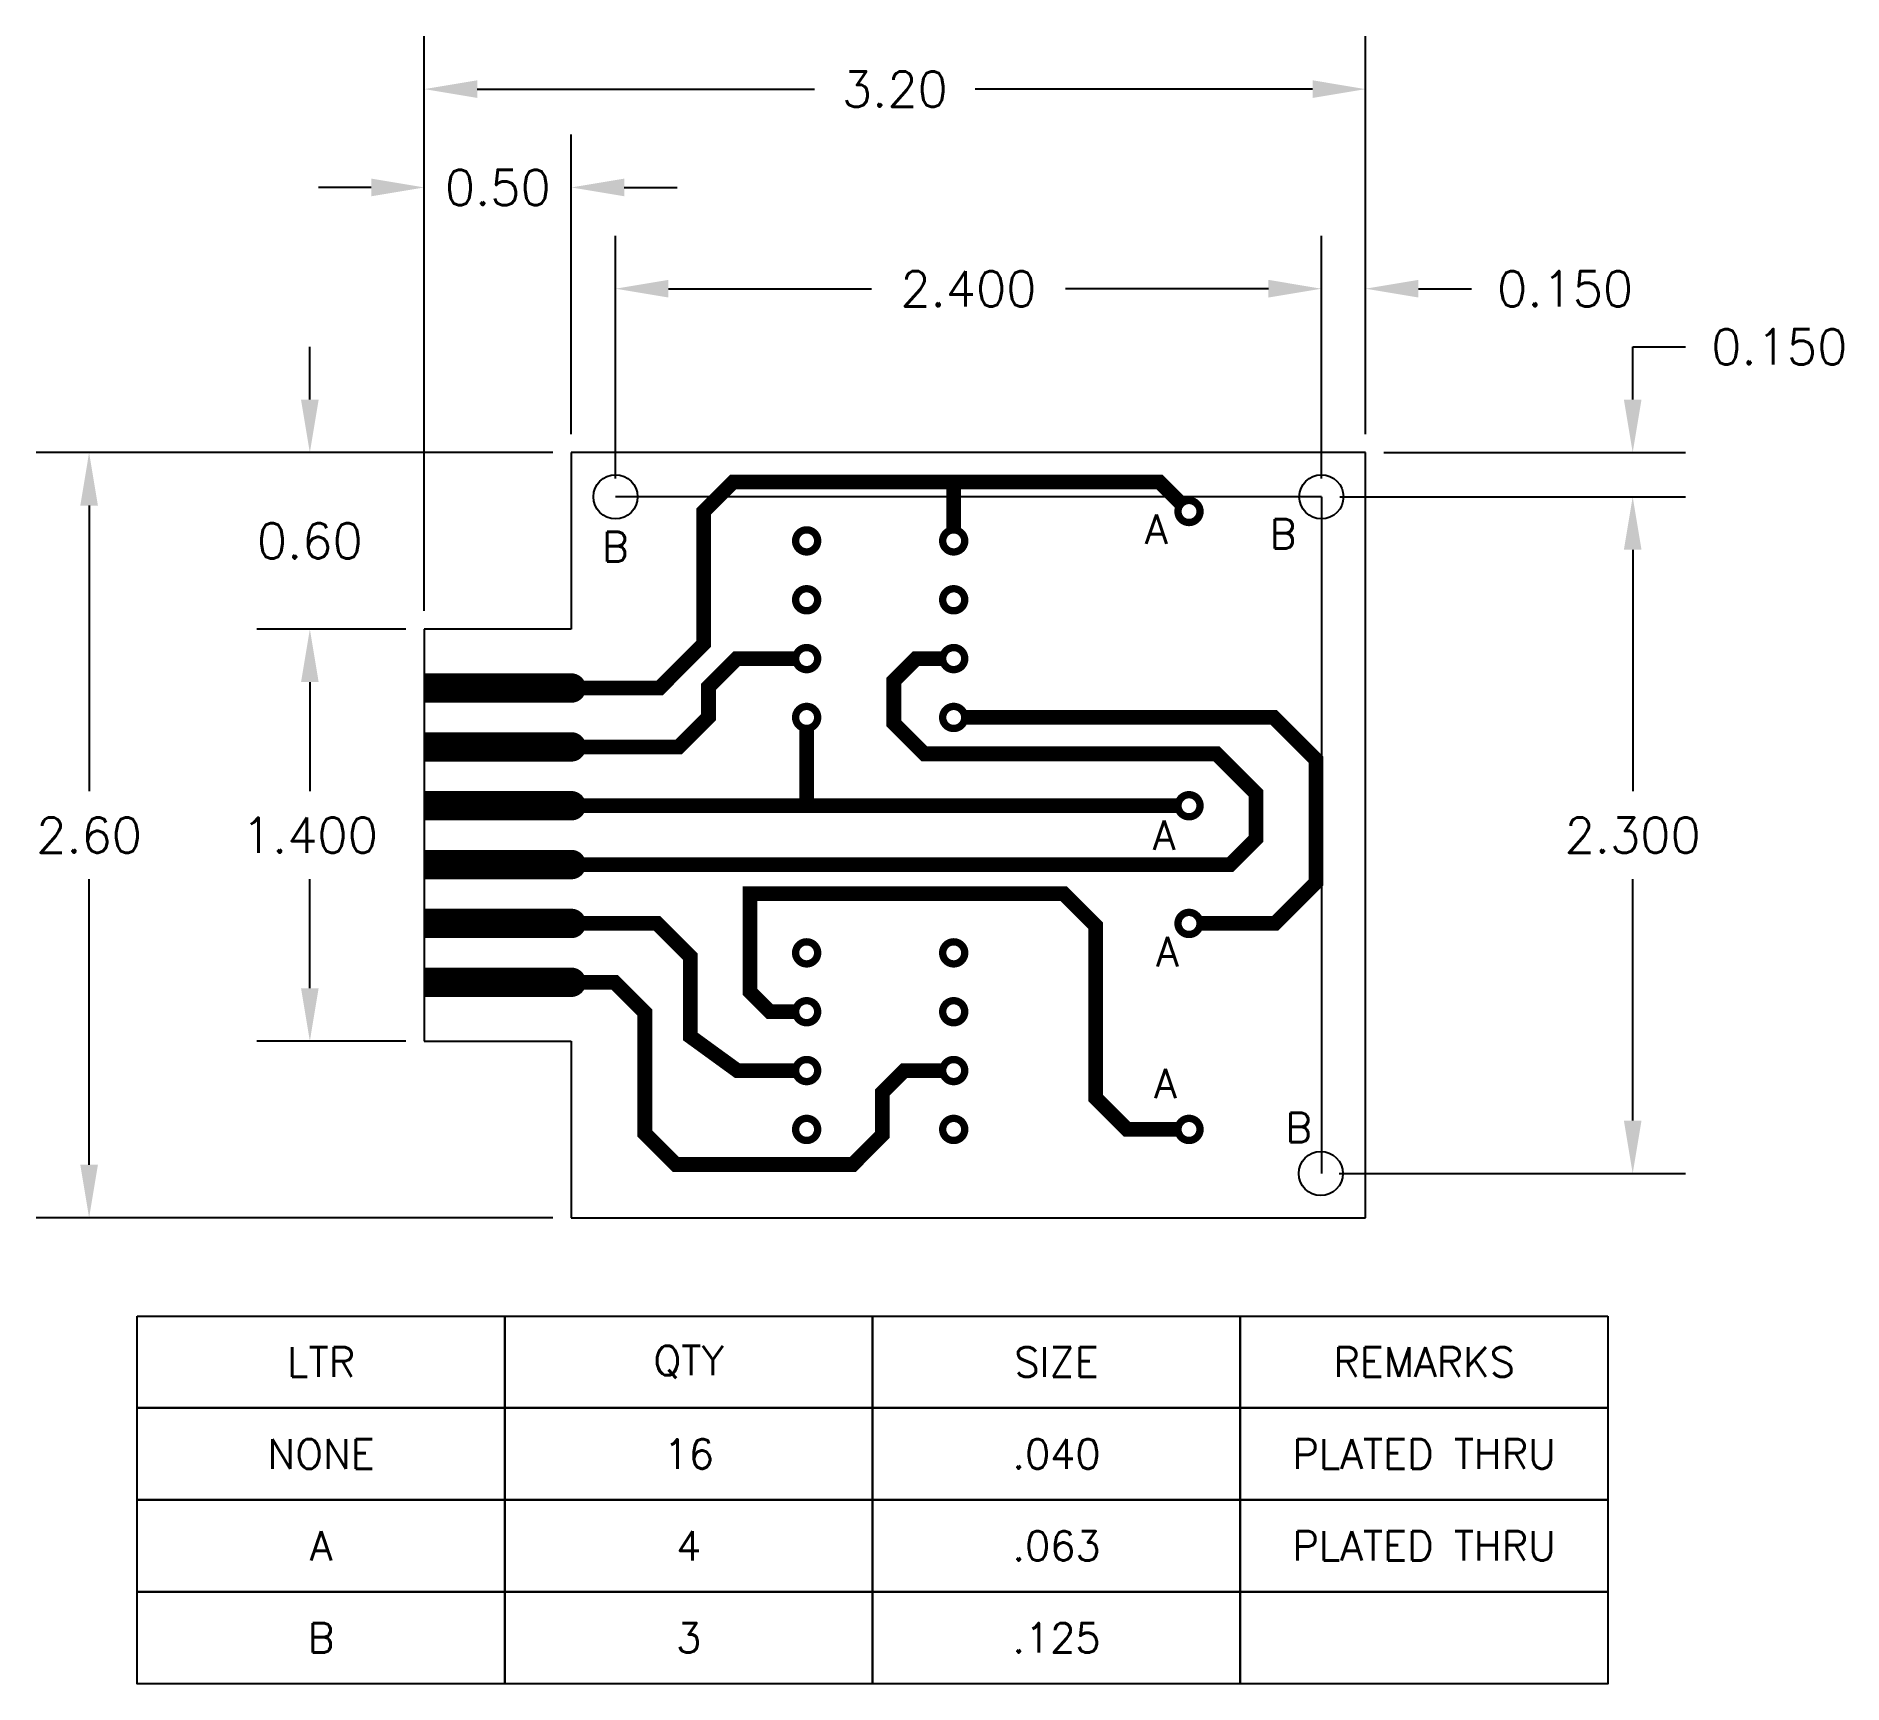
# Model space of a CAD drawing. Header units: inches. Extents: x 0.58 to 6.72, y 0.2 to 5.8.
import ezdxf

# ---------------------------------------------------------------- set-up
doc = ezdxf.new("R2010")
doc.units = ezdxf.units.IN
doc.header["$MEASUREMENT"] = 0
for name, color, linetype in [('PAD', 4, 'Continuous'), ('TEXT', 7, 'Continuous'), ('THICK', 1, 'Continuous'), ('TRACE', 4, 'Continuous')]:
    doc.layers.add(name, color=color, linetype=linetype)
doc.styles.get("Standard").update_dxf_attribs({"font": 'simplex.shx'})
doc.dimstyles.get("Standard").update_dxf_attribs({"dimtxt": 0.12, "dimasz": 0.18, "dimexe": 0.18, "dimexo": 0.0625, "dimgap": 0.09, "dimtad": 0, "dimtih": 1, "dimtoh": 1, "dimzin": 0, "dimdsep": 46, "dimtxsty": 'Standard', "dimcen": 0.09, "dimadec": 0, "dimazin": 0, "dimtfac": 1, "dimtofl": 0, "dimtmove": 0, "dimatfit": 3, "dimfxl": 1, "dimtolj": 1, "dimtzin": 0, "dimarcsym": 0})

# ---------------------------------------------------------------- blocks, each defined once
blk = doc.blocks.new('*U9')
at = {"layer": 'PAD', "const_width": 0.025}
blk.add_lwpolyline([(-0.0375, 0, 1), (0.0375, 0, 1)], format="xyb", close=True, dxfattribs=at)
blk = doc.blocks.new('*U11')
at = {"layer": 'PAD', "color": 0, "linetype": 'ByBlock', "lineweight": -2, "transparency": 16777216}
for p in [(0, 0), (0.5, 0), (0, -0.2), (0.5, -0.2), (0, -0.4), (0.5, -0.4), (0, -0.6), (0.5, -0.6)]:
    blk.add_blockref('*U9', p, dxfattribs=at)
blk = doc.blocks.new('*U12')
at = {"layer": 'PAD', "const_width": 0.025}
blk.add_lwpolyline([(-0.0375, 0, 1), (0.0375, 0, 1)], format="xyb", close=True, dxfattribs=at)
blk = doc.blocks.new('*U14')
at = {"layer": 'PAD', "color": 0, "linetype": 'ByBlock', "lineweight": -2, "transparency": 16777216}
for p in [(0, 0), (0.5, 0), (0, -0.2), (0.5, -0.2), (0, -0.4), (0.5, -0.4), (0, -0.6), (0.5, -0.6)]:
    blk.add_blockref('*U12', p, dxfattribs=at)
blk = doc.blocks.new('*D18')
at = {"layer": 'Defpoints', "color": 0, "transparency": 16777216}
for p in [(5.1, 5.62), (5.1, 4.3846), (1.9, 3.7846)]:
    blk.add_point(p, dxfattribs=at)
at = {"layer": 'TEXT', "color": 0, "lineweight": -2, "transparency": 16777216}
for p, q in [((1.9, 3.8471), (1.9, 5.8)), ((5.1, 4.4471), (5.1, 5.8)), ((2.08, 5.62), (3.2271, 5.62)), ((4.92, 5.62), (3.7729, 5.62))]:
    blk.add_line(p, q, dxfattribs=at)
at = {"layer": 'TEXT', "color": 0, "transparency": 16777216}
for points in [[(2.08, 5.65), (2.08, 5.59), (1.9, 5.62)], [(4.92, 5.65), (4.92, 5.59), (5.1, 5.62)]]:
    blk.add_solid(points, dxfattribs=at)
at = {"layer": 'TEXT', "color": 0, "transparency": 16777216, "insert": (3.5, 5.62), "char_height": 0.12, "attachment_point": 5}
blk.add_mtext('\\A1;3.20', dxfattribs=at)
blk = doc.blocks.new('*D22')
at = {"layer": 'Defpoints', "color": 0, "transparency": 16777216}
for p in [(2.4, 5.2858), (2.4, 4.3846), (1.9, 3.7846)]:
    blk.add_point(p, dxfattribs=at)
at = {"layer": 'TEXT', "color": 0, "lineweight": -2, "transparency": 16777216}
for p, q in [((1.9, 3.8471), (1.9, 5.4658)), ((2.4, 4.4471), (2.4, 5.4658)), ((1.72, 5.2858), (1.54, 5.2858)), ((2.58, 5.2858), (2.76, 5.2858))]:
    blk.add_line(p, q, dxfattribs=at)
at = {"layer": 'TEXT', "color": 0, "transparency": 16777216}
for points in [[(1.72, 5.3158), (1.72, 5.2558), (1.9, 5.2858)], [(2.58, 5.3158), (2.58, 5.2558), (2.4, 5.2858)]]:
    blk.add_solid(points, dxfattribs=at)
at = {"layer": 'TEXT', "color": 0, "transparency": 16777216, "insert": (2.15, 5.2858), "char_height": 0.12, "attachment_point": 5}
blk.add_mtext('\\A1;0.50', dxfattribs=at)
blk = doc.blocks.new('*D24')
at = {"layer": 'Defpoints', "color": 0, "transparency": 16777216}
for p in [(1.511, 4.3846), (2.4, 4.3846), (1.9, 3.7846)]:
    blk.add_point(p, dxfattribs=at)
at = {"layer": 'TEXT', "color": 0, "lineweight": -2, "transparency": 16777216}
for p, q in [((1.511, 4.5646), (1.511, 4.7446)), ((2.3375, 4.3846), (1.331, 4.3846)), ((1.8375, 3.7846), (1.331, 3.7846)), ((1.511, 3.6046), (1.511, 3.4246))]:
    blk.add_line(p, q, dxfattribs=at)
at = {"layer": 'TEXT', "color": 0, "transparency": 16777216}
for points in [[(1.481, 4.5646), (1.541, 4.5646), (1.511, 4.3846)], [(1.481, 3.6046), (1.541, 3.6046), (1.511, 3.7846)]]:
    blk.add_solid(points, dxfattribs=at)
at = {"layer": 'TEXT', "color": 0, "transparency": 16777216, "insert": (1.511, 4.0846), "char_height": 0.12, "attachment_point": 5}
blk.add_mtext('\\A1;0.60', dxfattribs=at)
blk = doc.blocks.new('*D26')
at = {"layer": 'Defpoints', "color": 0, "transparency": 16777216}
for p in [(0.7605, 4.3846), (2.4, 4.3846), (2.4, 1.7846)]:
    blk.add_point(p, dxfattribs=at)
at = {"layer": 'TEXT', "color": 0, "lineweight": -2, "transparency": 16777216}
for p, q in [((2.3375, 4.3846), (0.5805, 4.3846)), ((0.7605, 4.2046), (0.7605, 3.2346)), ((0.7605, 1.9646), (0.7605, 2.9346)), ((2.3375, 1.7846), (0.5805, 1.7846))]:
    blk.add_line(p, q, dxfattribs=at)
at = {"layer": 'TEXT', "color": 0, "transparency": 16777216}
for points in [[(0.7305, 4.2046), (0.7905, 4.2046), (0.7605, 4.3846)], [(0.7305, 1.9646), (0.7905, 1.9646), (0.7605, 1.7846)]]:
    blk.add_solid(points, dxfattribs=at)
at = {"layer": 'TEXT', "color": 0, "transparency": 16777216, "insert": (0.7605, 3.0846), "char_height": 0.12, "attachment_point": 5}
blk.add_mtext('\\A1;2.60', dxfattribs=at)
blk = doc.blocks.new('*D27')
at = {"layer": 'Defpoints', "color": 0, "transparency": 16777216}
for p in [(1.9, 3.7846), (1.511, 2.3846), (1.9, 2.3846)]:
    blk.add_point(p, dxfattribs=at)
at = {"layer": 'TEXT', "color": 0, "lineweight": -2, "transparency": 16777216}
for p, q in [((1.8375, 3.7846), (1.331, 3.7846)), ((1.511, 3.6046), (1.511, 3.2346)), ((1.511, 2.5646), (1.511, 2.9346)), ((1.8375, 2.3846), (1.331, 2.3846))]:
    blk.add_line(p, q, dxfattribs=at)
at = {"layer": 'TEXT', "color": 0, "transparency": 16777216}
for points in [[(1.481, 3.6046), (1.541, 3.6046), (1.511, 3.7846)], [(1.481, 2.5646), (1.541, 2.5646), (1.511, 2.3846)]]:
    blk.add_solid(points, dxfattribs=at)
at = {"layer": 'TEXT', "color": 0, "transparency": 16777216, "insert": (1.511, 3.0846), "char_height": 0.12, "attachment_point": 5}
blk.add_mtext('\\A1;1.400', dxfattribs=at)
blk = doc.blocks.new('*D28')
at = {"layer": 'Defpoints', "color": 0, "transparency": 16777216}
for p in [(4.95, 4.9417), (2.55, 4.2346), (4.95, 4.2346)]:
    blk.add_point(p, dxfattribs=at)
at = {"layer": 'TEXT', "color": 0, "lineweight": -2, "transparency": 16777216}
for p, q in [((2.55, 4.2971), (2.55, 5.1217)), ((4.95, 4.2971), (4.95, 5.1217)), ((2.73, 4.9417), (3.42, 4.9417)), ((4.77, 4.9417), (4.08, 4.9417))]:
    blk.add_line(p, q, dxfattribs=at)
at = {"layer": 'TEXT', "color": 0, "transparency": 16777216}
for points in [[(2.73, 4.9717), (2.73, 4.9117), (2.55, 4.9417)], [(4.77, 4.9717), (4.77, 4.9117), (4.95, 4.9417)]]:
    blk.add_solid(points, dxfattribs=at)
at = {"layer": 'TEXT', "color": 0, "transparency": 16777216, "insert": (3.75, 4.9417), "char_height": 0.12, "attachment_point": 5}
blk.add_mtext('\\A1;2.400', dxfattribs=at)
blk = doc.blocks.new('*D29')
at = {"layer": 'Defpoints', "color": 0, "transparency": 16777216}
for p in [(5.1, 4.9417), (5.1, 4.3846), (4.95, 4.2346)]:
    blk.add_point(p, dxfattribs=at)
at = {"layer": 'TEXT', "color": 0, "lineweight": -2, "transparency": 16777216}
for p, q in [((4.95, 4.2971), (4.95, 5.1217)), ((5.1, 4.4471), (5.1, 5.1217)), ((4.77, 4.9417), (4.59, 4.9417)), ((5.28, 4.9417), (5.46, 4.9417))]:
    blk.add_line(p, q, dxfattribs=at)
at = {"layer": 'TEXT', "color": 0, "transparency": 16777216}
for points in [[(4.77, 4.9717), (4.77, 4.9117), (4.95, 4.9417)], [(5.28, 4.9717), (5.28, 4.9117), (5.1, 4.9417)]]:
    blk.add_solid(points, dxfattribs=at)
at = {"layer": 'TEXT', "color": 0, "transparency": 16777216, "insert": (5.7786, 4.9417), "char_height": 0.12, "attachment_point": 5}
blk.add_mtext('\\A1;0.150', dxfattribs=at)
blk = doc.blocks.new('*D30')
at = {"layer": 'Defpoints', "color": 0, "transparency": 16777216}
for p in [(5.1, 4.3846), (6.0084, 4.3846), (4.95, 4.2346)]:
    blk.add_point(p, dxfattribs=at)
at = {"layer": 'TEXT', "color": 0, "lineweight": -2, "transparency": 16777216}
for p, q in [((6.0084, 4.5646), (6.0084, 4.7446)), ((6.0084, 4.7446), (6.1884, 4.7446)), ((5.1625, 4.3846), (6.1884, 4.3846)), ((5.0125, 4.2346), (6.1884, 4.2346)), ((6.0084, 4.0546), (6.0084, 3.8746))]:
    blk.add_line(p, q, dxfattribs=at)
at = {"layer": 'TEXT', "color": 0, "transparency": 16777216}
for points in [[(5.9784, 4.5646), (6.0384, 4.5646), (6.0084, 4.3846)], [(5.9784, 4.0546), (6.0384, 4.0546), (6.0084, 4.2346)]]:
    blk.add_solid(points, dxfattribs=at)
at = {"layer": 'TEXT', "color": 0, "transparency": 16777216, "insert": (6.5069, 4.7446), "char_height": 0.12, "attachment_point": 5}
blk.add_mtext('\\A1;0.150', dxfattribs=at)
blk = doc.blocks.new('*D31')
at = {"layer": 'Defpoints', "color": 0, "transparency": 16777216}
for p in [(4.95, 4.2346), (6.0084, 4.2346), (4.9478, 1.9346)]:
    blk.add_point(p, dxfattribs=at)
at = {"layer": 'TEXT', "color": 0, "lineweight": -2, "transparency": 16777216}
for p, q in [((5.0125, 4.2346), (6.1884, 4.2346)), ((6.0084, 4.0546), (6.0084, 3.2346)), ((6.0084, 2.1146), (6.0084, 2.9346)), ((5.0103, 1.9346), (6.1884, 1.9346))]:
    blk.add_line(p, q, dxfattribs=at)
at = {"layer": 'TEXT', "color": 0, "transparency": 16777216}
for points in [[(5.9784, 4.0546), (6.0384, 4.0546), (6.0084, 4.2346)], [(5.9784, 2.1146), (6.0384, 2.1146), (6.0084, 1.9346)]]:
    blk.add_solid(points, dxfattribs=at)
at = {"layer": 'TEXT', "color": 0, "transparency": 16777216, "insert": (6.0084, 3.0846), "char_height": 0.12, "attachment_point": 5}
blk.add_mtext('\\A1;2.300', dxfattribs=at)

msp = doc.modelspace()

# ---------------------------------------------------------------- linework, layer by layer
at = {"layer": 'PAD', "const_width": 0.025}
for points in [[(4.4625, 4.1846, 1), (4.5375, 4.1846, 1)], [(4.4625, 3.1846, 1), (4.5375, 3.1846, 1)], [(4.4625, 2.7846, 1), (4.5375, 2.7846, 1)], [(4.4625, 2.0846, 1), (4.5375, 2.0846, 1)]]:
    msp.add_lwpolyline(points, format="xyb", close=True, dxfattribs=at)
at = {"layer": 'TEXT'}
for p, q in [((0.9244, 1.4504), (2.1744, 1.4504)), ((0.9244, 1.1379), (0.9244, 1.4504)), ((2.1744, 1.4504), (2.1744, 1.1379)), ((2.1744, 1.4504), (3.4244, 1.4504)), ((2.1744, 1.1379), (2.1744, 1.4504)), ((3.4244, 1.4504), (3.4244, 1.1379)), ((3.4244, 1.4504), (4.6744, 1.4504)), ((3.4244, 1.1379), (3.4244, 1.4504)), ((4.6744, 1.4504), (4.6744, 1.1379)), ((4.6744, 1.4504), (5.9244, 1.4504)), ((4.6744, 1.1379), (4.6744, 1.4504)), ((5.9244, 1.4504), (5.9244, 1.1379)), ((2.1744, 1.1379), (0.9244, 1.1379)), ((0.9244, 1.1379), (2.1744, 1.1379)), ((0.9244, 0.8254), (0.9244, 1.1379)), ((2.1744, 1.1379), (2.1744, 0.8254)), ((3.4244, 1.1379), (2.1744, 1.1379)), ((2.1744, 1.1379), (3.4244, 1.1379)), ((2.1744, 0.8254), (2.1744, 1.1379)), ((3.4244, 1.1379), (3.4244, 0.8254)), ((4.6744, 1.1379), (3.4244, 1.1379)), ((3.4244, 1.1379), (4.6744, 1.1379)), ((3.4244, 0.8254), (3.4244, 1.1379)), ((4.6744, 1.1379), (4.6744, 0.8254)), ((5.9244, 1.1379), (4.6744, 1.1379)), ((4.6744, 1.1379), (5.9244, 1.1379)), ((4.6744, 0.8254), (4.6744, 1.1379)), ((5.9244, 1.1379), (5.9244, 0.8254)), ((2.1744, 0.8254), (0.9244, 0.8254)), ((0.9244, 0.8254), (2.1744, 0.8254)), ((0.9244, 0.5129), (0.9244, 0.8254)), ((2.1744, 0.8254), (2.1744, 0.5129)), ((3.4244, 0.8254), (2.1744, 0.8254)), ((2.1744, 0.8254), (3.4244, 0.8254)), ((2.1744, 0.5129), (2.1744, 0.8254)), ((3.4244, 0.8254), (3.4244, 0.5129)), ((4.6744, 0.8254), (3.4244, 0.8254)), ((3.4244, 0.8254), (4.6744, 0.8254)), ((3.4244, 0.5129), (3.4244, 0.8254)), ((4.6744, 0.8254), (4.6744, 0.5129)), ((5.9244, 0.8254), (4.6744, 0.8254)), ((4.6744, 0.8254), (5.9244, 0.8254)), ((4.6744, 0.5129), (4.6744, 0.8254)), ((5.9244, 0.8254), (5.9244, 0.5129)), ((2.1744, 0.5129), (0.9244, 0.5129)), ((3.4244, 0.5129), (2.1744, 0.5129)), ((4.6744, 0.5129), (3.4244, 0.5129)), ((5.9244, 0.5129), (4.6744, 0.5129))]:
    msp.add_line(p, q, dxfattribs=at)
for points in [[(2.1744, 0.5129), (2.1744, 0.2004), (0.9244, 0.2004), (0.9244, 0.5129)], [(3.4244, 0.5129), (3.4244, 0.2004), (2.1744, 0.2004), (2.1744, 0.5129)], [(4.6744, 0.5129), (4.6744, 0.2004), (3.4244, 0.2004), (3.4244, 0.5129)], [(5.9244, 0.5129), (5.9244, 0.2004), (4.6744, 0.2004), (4.6744, 0.5129)]]:
    msp.add_lwpolyline(points, close=True, dxfattribs=at)
at = {"layer": 'THICK'}
for p, q in [((5.1, 4.3846), (2.4, 4.3846)), ((2.4, 4.3846), (2.4, 3.7846)), ((5.1, 1.7846), (5.1, 4.3846)), ((4.95, 4.2346), (2.55, 4.2346)), ((4.95, 4.2346), (4.95, 1.9346)), ((2.4, 3.7846), (1.9, 3.7846)), ((1.9, 3.7846), (1.9, 2.3846)), ((1.9, 2.3846), (2.4, 2.3846)), ((2.4, 2.3846), (2.4, 1.7846)), ((2.4, 1.7846), (5.1, 1.7846))]:
    msp.add_line(p, q, dxfattribs=at)
for centre in [(2.55, 4.2346), (4.95, 4.2346), (4.9478, 1.9346)]:
    msp.add_circle(centre, 0.075, dxfattribs=at)
at = {"layer": 'TRACE'}
msp.add_line((4.7276, 3.0719), (4.6403, 2.9846), dxfattribs=at)
for points, const_width in [([(2.425, 3.5846), (2.7, 3.5846), (2.85, 3.7346), (2.85, 4.1846), (2.95, 4.2846), (3.7, 4.2846), (3.7, 4.1221)], 0.05), ([(3.7, 4.2846), (4.4, 4.2846), (4.4735, 4.2111)], 0.05), ([(2.425, 3.3846), (2.7655, 3.3846), (2.8664, 3.4855), (2.8664, 3.5886), (2.9624, 3.6846), (3.1625, 3.6846)], 0.05), ([(4.7276, 3.0719), (4.7276, 3.2269), (4.5935, 3.361), (3.6, 3.361), (3.4965, 3.4645), (3.4965, 3.6092), (3.5719, 3.6846), (3.6625, 3.6846)], 0.05), ([(1.9, 3.5846), (2.4, 3.5846)], 0.1), ([(3.7375, 3.4846), (4.7882, 3.4846), (4.9313, 3.3414), (4.9313, 2.9235), (4.7924, 2.7846), (4.5375, 2.7846)], 0.05), ([(2.4, 3.1846), (3.2, 3.1846), (3.2, 3.4471)], 0.05), ([(1.9, 3.3846), (2.4, 3.3846)], 0.1), ([(2.425, 2.9846), (4.6403, 2.9846), (4.7276, 3.0719), (4.7276, 3.2269), (4.5935, 3.361), (4.35, 3.361)], 0.05), ([(1.9, 3.1846), (2.4, 3.1846)], 0.1), ([(3.2, 3.1846), (4.4625, 3.1846)], 0.05), ([(1.9, 2.9846), (2.4, 2.9846)], 0.1), ([(4.4625, 2.0846), (4.2893, 2.0846), (4.1831, 2.1908), (4.1831, 2.7766), (4.0736, 2.8861), (3.0073, 2.8861), (3.0073, 2.6007), (3.0073, 2.5525), (3.0752, 2.4846), (3.1625, 2.4846)], 0.05), ([(1.9, 2.7846), (2.4, 2.7846)], 0.1), ([(2.425, 2.7846), (2.6917, 2.7846), (2.8041, 2.6721), (2.8041, 2.4007), (2.964, 2.2846), (3.1625, 2.2846)], 0.05), ([(1.9, 2.5846), (2.4, 2.5846)], 0.1), ([(2.425, 2.5846), (2.5471, 2.5846), (2.6499, 2.4818), (2.6499, 2.0706), (2.7551, 1.9653), (3.3568, 1.9653), (3.4576, 2.0662), (3.4576, 2.2103), (3.5318, 2.2846), (3.6625, 2.2846)], 0.05)]:
    msp.add_lwpolyline(points, dxfattribs=dict(at, const_width=const_width))
at = {"layer": 'TRACE', "const_width": 0.05}
for points in [[(2.4, 3.5596, 0.414214), (2.425, 3.5846, 0.414214), (2.4, 3.6096)], [(2.4, 3.3596, 0.414214), (2.425, 3.3846, 0.414214), (2.4, 3.4096)], [(2.4, 3.1596, 0.414214), (2.425, 3.1846, 0.414214), (2.4, 3.2096)], [(2.4, 2.9596, 0.414214), (2.425, 2.9846, 0.414214), (2.4, 3.0096)], [(2.4, 2.7596, 0.414214), (2.425, 2.7846, 0.414214), (2.4, 2.8096)], [(2.4, 2.5596, 0.414214), (2.425, 2.5846, 0.414214), (2.4, 2.6096)]]:
    msp.add_lwpolyline(points, format="xyb", dxfattribs=at)

# ---------------------------------------------------------------- block references
at = {"layer": 'PAD'}
for name, p in [('*U14', (3.2, 4.0846)), ('*U11', (3.2, 2.6846))]:
    msp.add_blockref(name, p, dxfattribs=at)

# ---------------------------------------------------------------- texts
at = {"layer": 'TEXT', "char_height": 0.1, "attachment_point": 5}
for s, insert in [('\\pxqc;A', (4.389, 4.1245)), ('\\pxqc;B', (4.8193, 4.1085)), ('\\pxqc;B', (2.55, 4.0649)), ('\\pxqc;A', (4.4157, 3.0846)), ('\\pxqc;A', (4.427, 2.6888)), ('\\pxqc;A', (4.42, 2.2408)), ('\\pxqc;B', (4.8727, 2.0908)), ('\\pxqc;LTR', (1.5494, 1.2941)), ('QTY', (2.7994, 1.2941)), ('SIZE', (4.0494, 1.2941)), ('\\pxqc;REMARKS', (5.2994, 1.2941)), ('\\pxqc;NONE', (1.5494, 0.9816)), ('16', (2.7994, 0.9816)), ('.040', (4.0494, 0.9816)), ('\\pxqc;PLATED THRU', (5.2994, 0.9816)), ('\\pxqc;A', (1.5494, 0.6691)), ('4', (2.7994, 0.6691)), ('\\pxqc;.063', (4.0494, 0.6691)), ('\\pxqc;PLATED THRU', (5.2994, 0.6691)), ('\\pxqc;B', (1.5494, 0.3566)), ('\\pxqc;3', (2.7994, 0.3566)), ('.125', (4.0494, 0.3566))]:
    msp.add_mtext_dynamic_manual_height_columns(s, width=1.25, gutter_width=0.875, heights=[0.3125], dxfattribs=dict(at, insert=insert))

# ---------------------------------------------------------------- dimensions: what is measured, and where the dimension line sits
at = {"layer": 'TEXT'}
for base, p2, picture, middle in [((5.1, 5.62), (5.1, 4.3846), '*D18', (3.5, 5.62)), ((2.4, 5.2858), (2.4, 4.3846), '*D22', (2.15, 5.2858))]:
    dim = msp.add_linear_dim(base=base, p1=(1.9, 3.7846), p2=p2, dimstyle='Standard', dxfattribs=at)
    dim.commit()
    dim.dimension.update_dxf_attribs({"geometry": picture, "text_midpoint": middle, "dimtype": 160})
for base, p1, p2, picture, middle in [((4.95, 4.9417), (2.55, 4.2346), (4.95, 4.2346), '*D28', (3.75, 4.9417)), ((5.1, 4.9417), (4.95, 4.2346), (5.1, 4.3846), '*D29', (5.7786, 4.9417))]:
    dim = msp.add_linear_dim(base=base, p1=p1, p2=p2, dimstyle='Standard', override={"dimdec": 3, "dimlunit": 6, "dimtdec": 3}, dxfattribs=at)
    dim.commit()
    dim.dimension.update_dxf_attribs({"geometry": picture, "text_midpoint": middle})
for base, p1, p2, picture, middle in [((6.0084, 4.3846), (4.95, 4.2346), (5.1, 4.3846), '*D30', (6.5069, 4.7446)), ((6.0084, 4.2346), (4.9478, 1.9346), (4.95, 4.2346), '*D31', (6.0084, 3.0846)), ((1.511, 2.3846), (1.9, 3.7846), (1.9, 2.3846), '*D27', (1.511, 3.0846))]:
    dim = msp.add_linear_dim(base=base, p1=p1, p2=p2, angle=90, dimstyle='Standard', override={"dimdec": 3, "dimlunit": 6, "dimtdec": 3}, dxfattribs=at)
    dim.commit()
    dim.dimension.update_dxf_attribs({"geometry": picture, "text_midpoint": middle})
dim = msp.add_linear_dim(base=(1.511, 4.3846), p1=(1.9, 3.7846), p2=(2.4, 4.3846), angle=90, dimstyle='Standard', dxfattribs=at)
dim.commit()
dim.dimension.update_dxf_attribs({"geometry": '*D24', "text_midpoint": (1.511, 4.0846), "dimtype": 160})
dim = msp.add_linear_dim(base=(0.7605, 4.3846), p1=(2.4, 1.7846), p2=(2.4, 4.3846), angle=90, dimstyle='Standard', override={"dimlunit": 6}, dxfattribs=at)
dim.commit()
dim.dimension.update_dxf_attribs({"geometry": '*D26', "text_midpoint": (0.7605, 3.0846), "dimtype": 160})

doc.saveas('drawing.dxf')
